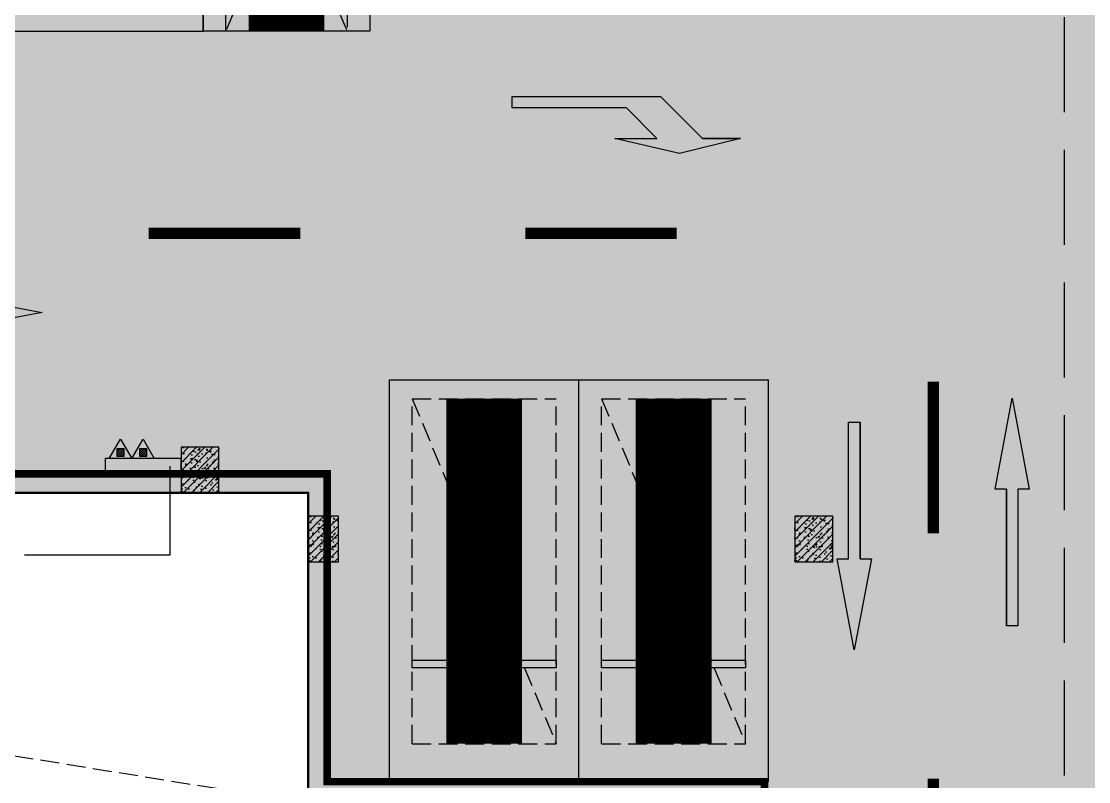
# Model space of a CAD drawing. Extents: x -1338203 to 1886333, y -530034 to 1031844.
# Drawn here: x 728700 to 742782, y 268839 to 278867 of the extents above; entities that cross this region are included whole.
import ezdxf

# ---------------------------------------------------------------- set-up
doc = ezdxf.new("R2010")
doc.units = 0
doc.header["$LTSCALE"] = 1000
doc.header["$MEASUREMENT"] = 0
for name, pattern in [('$2$DASH', [0.35, 0.25, -0.1]), ('A-001-主楼相对位置参照$0$DASH', [0.35, 0.25, -0.1]), ('A-001-平面B2$0$__DASH', [0.35, 0.25, -0.1]), ('DASH', [0.35, 0.25, -0.1])]:
    doc.linetypes.add(name, pattern=pattern)
for name, color, linetype in [('$0$DIM_SYMB', 3, 'Continuous'), ('A-001-主楼相对位置参照$0$0G-SITE', 2, 'Continuous'), ('A-001-车位参照B1$0$A-001-车位参照B1$0$0A-P-PKNG-CAR(B)', 21, 'Continuous'), ('p-a-regular', 5, 'Continuous'), ('S001地下一墙柱$0$0S-CW-HATCH', 251, 'Continuous'), ('S001地下一墙柱$0$0S-CW-HATCH-UP', 251, 'Continuous'), ('S001地下一墙柱$0$S001地下一墙柱$0$0S-CC-LINE', 52, 'Continuous'), ('S001地下一墙柱$0$S001地下一墙柱$0$0S-CW-HATCH', 251, 'Continuous'), ('S001地下一墙柱$0$S001地下一墙柱$0$0S-CW-HATCH-UP', 251, 'Continuous'), ('中心线', 42, 'Continuous'), ('地面指向箭头', 7, 'Continuous'), ('负一层消火栓$0$0P-ACC-FH', 7, 'Continuous'), ('负一层消火栓$0$0P-DIM-FH', 3, 'Continuous'), ('负一层消火栓$0$0P-EQUIP-FH', 7, 'Continuous')]:
    doc.layers.add(name, color=color, linetype=linetype)
doc.layers.add('AAD-A-PROOF', color=30, linetype='Continuous', plot=False)
doc.layers.add('p-a-mini', color=7, linetype='Continuous', true_color=0x0050ff)
doc.layers.add('p-a-wall', color=7, linetype='Continuous', lineweight=50)
doc.layers.add('p-h-walkable', color=7, linetype='Continuous', lineweight=70, true_color=0xf0f0f0)

# ---------------------------------------------------------------- blocks, each defined once
blk = doc.blocks.new('负一层消火栓$0$$TwtSys$00000546')
h = blk.add_hatch()
h.set_pattern_fill('ANSI31', color=256, scale=200, style=0)
h.set_pattern_definition([(45, (-38543.802, -6670.83), (-17.67767, 17.67767), [])])
h.paths.add_polyline_path([(-65, 174), (65, 174), (65, 44), (-65, 44)])
for points in [[(0, 344), (-198, 0), (198, 0)], [(-65, 174), (65, 174), (65, 44), (-65, 44)]]:
    blk.add_lwpolyline(points, close=True)
blk = doc.blocks.new('负一层消火栓')
at = {"layer": '负一层消火栓$0$0P-ACC-FH'}
blk.add_lwpolyline([(-36558, -33790), (-36558, -33990), (-35559, -33990), (-35559, -33790)], close=True, dxfattribs=at)
at = {"layer": '负一层消火栓$0$0P-DIM-FH'}
for p, q in [((-35708, -33890), (-35708, -35063)), ((-35708, -35063), (-37625, -35063))]:
    blk.add_line(p, q, dxfattribs=at)
at = {"layer": '负一层消火栓$0$0P-EQUIP-FH', "xscale": -0.75, "yscale": 0.75, "zscale": 0.75}
for p in [(-36357, -33790, 800), (-36060, -33790, 800)]:
    blk.add_blockref('负一层消火栓$0$$TwtSys$00000546', p, dxfattribs=at)
blk = doc.blocks.new('剖面位置')
at = {"layer": '$0$DIM_SYMB', "linetype": '$2$DASH', "ltscale": 5}
blk.add_lwpolyline([(-23908, 5282), (-23908, -83810), (-46125, -83810), (-46125, -260656)], dxfattribs=at)
blk.add_lwpolyline([(-23908, 5282), (-23908, -83810), (-46125, -83810), (-46125, -260656)], dxfattribs=at)
blk = doc.blocks.new('左转或右转')
at = {"layer": '地面指向箭头'}
blk.add_hatch(color=251, dxfattribs=at).paths.add_polyline_path([(3221046, 2451667), (3221247, 2450864), (3221247, 2451366), (3221799, 2451918), (3221799, 2453874), (3221648, 2453874), (3221648, 2452369), (3221247, 2451968), (3221247, 2452519)])
at = {"layer": '地面指向箭头', "color": 251}
blk.add_lwpolyline([(3221247, 2450864), (3221046, 2451667), (3221247, 2452519), (3221247, 2451968), (3221648, 2452369), (3221648, 2453874), (3221799, 2453874), (3221799, 2451918), (3221247, 2451366), (3221247, 2450864), (3221247, 2451366)], dxfattribs=at)
blk = doc.blocks.new('直行')
at = {"layer": '地面指向箭头'}
blk.add_hatch(color=251, dxfattribs=at).paths.add_polyline_path([(-29241, 4059962), (-29466, 4058762), (-29316, 4058762), (-29316, 4056961), (-29166, 4056961), (-29166, 4058762), (-29016, 4058762)])
at = {"layer": '地面指向箭头', "color": 251}
blk.add_lwpolyline([(-29316, 4058762), (-29316, 4056961), (-29316, 4058762), (-29316, 4058762), (-29466, 4058762), (-29241, 4059962), (-29016, 4058762), (-29166, 4058762), (-29166, 4056961), (-29316, 4056961), (-29316, 4056961)], dxfattribs=at)
blk = doc.blocks.new('A$C9cb663f1')
at = {"layer": '中心线', "color": 251, "const_width": 150}
for points in [[(317735, -85692), (319735, -85692)], [(322702, -85692), (324702, -85692)], [(328086, -87645), (328086, -89645)], [(328086, -92884), (328086, -94884)]]:
    blk.add_lwpolyline(points, dxfattribs=at)
at = {"layer": '地面指向箭头', "color": 251, "linetype": 'Continuous', "rotation": 90}
blk.add_blockref('左转或右转', (2776405, -3305685), dxfattribs=at)
at = {"layer": '地面指向箭头', "color": 251}
for p, rotation in [((-3743632, -115974), 270), ((297803, 3968780), 180)]:
    blk.add_blockref('直行', p, dxfattribs=dict(at, rotation=rotation))
blk.add_blockref('直行', (358368, -4147826), dxfattribs=at)
blk = doc.blocks.new('A-001-车位参照B1$0$A-001-车位参照B1$0$A-001-车位参照B1$0$A$C43AE5A3B')
at = {"color": 241}
blk.add_lwpolyline([(2500, 0), (2500, 4300), (300, 4300), (300, 0)], close=True, dxfattribs=at)
at = {"color": 241, "linetype": 'DASH'}
for points in [[(2200, 0), (2200, 3800), (600, 3800), (600, 0), (2200, 0)], [(600, 3800), (2200, 0)], [(2200, 3800), (600, 0)]]:
    blk.add_lwpolyline(points, dxfattribs=at)
at = {"color": 241}
blk.add_lwpolyline([(2200, 3050), (600, 3050), (600, 2950), (2200, 2950), (2200, 3050)], dxfattribs=at)
at = {"layer": 'p-a-mini', "ltscale": 0.002, "const_width": 1000}
blk.add_lwpolyline([(1400, 0), (1400, 3800)], dxfattribs=at)
blk = doc.blocks.new('A-001-主楼相对位置参照')
at = {"layer": 'A-001-主楼相对位置参照$0$0G-SITE', "linetype": 'A-001-主楼相对位置参照$0$DASH'}
blk.add_lwpolyline([(-110774, -71476), (-110774, -97598), (-60233, -97598), (-60233, -71436), (-28181, -71359), (-28181, -39250), (-59195, -34274), (-59199, -4282), (-94668, -4272), (-94605, -34368), (-126089, -33751), (-126089, -71447), (-110774, -71476)], dxfattribs=at)

msp = doc.modelspace()

# ---------------------------------------------------------------- hatches: boundary and pattern name
at = {"layer": 'p-h-walkable', "ltscale": 0.002}
h = msp.add_hatch(color=256, dxfattribs=at)
h.dxf.hatch_style = 1
h.paths.add_polyline_path([(633826.6, 244460.7), (640276.6, 244575.6), (640576.6, 234544.8), (645576.7, 234544.6), (645576.7, 209278.9), (732355.9, 209029), (732355.1, 235229.9), (738506.7, 235229.9), (738506.6, 268838.9), (732734.3, 268838.9), (732734.3, 272898.9), (711963.1, 272898.9), (711963.1, 278984.7), (717256.7, 278984.7), (717256.7, 284049), (733571.6, 284135.6), (733996.6, 290449.1), (739216.6, 290449.1), (739766.6, 284299.1), (754626.6, 284299.1), (755296.6, 290449.1), (760516.6, 290449.1), (760816.6, 283049.1), (760816.3, 275879.2), (775122.6, 275879.2), (776006.6, 274138.9), (776006.6, 259429.1), (778716.6, 259429.1), (778716.6, 238849.1), (783416.6, 238849.1), (783416.6, 237229.1), (782066.6, 237229.1), (782066.6, 234429.1), (779546.6, 234429.1), (779546.6, 237129.1), (773916.6, 237129.1), (773916.6, 243229.1), (764306.6, 243225.6), (764306.6, 236639.1), (760766.6, 236639.1), (760766.6, 234429.1), (758246.6, 234429.1), (758246.6, 238649.1), (762116.6, 238649.1), (762116.6, 243225.6), (748656.6, 243225.6), (748756.3, 207529.1), (800106.6, 207528.9), (800206.7, 201639.7), (812908.2, 202239.1), (812576.6, 180449.3), (744206, 180449.3), (744206, 173439), (728556.7, 173439), (728556.6, 122289.1), (746356.6, 122289.1), (750916.6, 132325.6), (842896.6, 132325.6), (843211.6, 121345.6), (839116.6, 121345.6), (839116.6, 93449.1), (864906.6, 93449.1), (864906.6, 79694), (875856.6, 74929.1), (875856.6, 65749.1), (834560.6, 65749.1), (839142.9, 28436.3), (869465.5, 32160.2), (871163.4, 18334), (873704.3, 18646.1), (877328.9, 5540.2), (761876.2, -8638.5), (761133.2, 2082.3), (764950.9, 5291.5), (763253.1, 19116.3), (799242.7, 23536.1), (793807.6, 65749.1), (750756.6, 65749.1), (751556.6, 81645.6), (636016.6, 81645.6), (636016.6, 96345.6), (629416.6, 96345.6), (629416.6, 118203.2), (622306.6, 118203.2), (622286.6, 139083.2), (644406.6, 137003.2), (644406.6, 129968.2), (656656.6, 129968.2), (656406.6, 138083.2), (712156.6, 138083.2), (711856.6, 184449.1), (581811.6, 184349.1), (581826.6, 197199.1), (585876.6, 197449.1), (585976.6, 209279), (629226.6, 209578.9), (628926.8, 236145.4), (633826.6, 236145.6)])
at = {"layer": 'S001地下一墙柱$0$0S-CW-HATCH'}
h = msp.add_hatch(color=256, dxfattribs=at)
h.dxf.hatch_style = 1
h.paths.add_polyline_path([(707306, 208979.1), (707305.9, 222435.9), (724156.6, 222436), (724156.6, 235529.6), (732356, 235529.6), (738206.7, 235529.7), (738206.7, 268588.8), (732484.3, 268588.8), (732484.3, 272648.9), (711663.1, 272648.9), (711663.1, 279234.7), (716956.6, 279234.7), (716956.7, 284349), (723956.6, 284349), (723956.6, 284049), (717256.7, 284049), (717256.7, 278984.7), (711963.1, 278984.7), (711963.1, 272898.9), (732734.3, 272898.9), (732734.3, 268838.9), (738506.6, 268838.9), (738506.7, 235229.9), (724456.6, 235229.9), (724456.6, 222146.8), (707605.9, 222135.9), (707605.9, 208979.1)])
at = {"layer": 'S001地下一墙柱$0$0S-CW-HATCH-UP'}
h = msp.add_hatch(dxfattribs=at)
h.set_pattern_fill('钢筋混凝土', color=256, scale=30)
h.set_pattern_definition([(45, (-9296980.81, -620439.075), (-53.0330086, 53.0330086), []), (50, (-9296980.81, -620439.08), (215.1780548, -18.8256405), [22.5, -247.5]), (355, (-9296980.8, -620439.08), (-41.6254, 225.65764), [18, -198]), (100.4514, (-9296962.88, -620440.64), (173.5528145, 206.8318626), [19.122057, -210.3426336]), (46.1842, (-9296980.8, -620379.08), (320.1723146, -49.655704), [33.75, -371.25]), (96.6356, (-9296954.13, -620383.2), (280.398812, 292.235361), [28.683086, -315.5139]), (351.1842, (-9296980.8, -620379.08), (280.398584, 292.23558), [27, -297]), (21, (-9296950.81, -620394.08), (179.0721156, -120.7856672), [22.5, -247.5]), (326, (-9296950.8, -620394.08), (72.9945996, 217.5450135), [18, -198]), (71.4514, (-9296935.89, -620404.14), (252.0667886, 96.759149), [19.122057, -210.3426336]), (37.5, (-9296980.81, -620439.075), (3.6479566, 99.86815615), [0, -195.6, 0, -201, 0, -198.75]), (7.5, (-9296980.81, -620439.08), (78.9208612, 118.3235136), [0, -114.6, 0, -191.1, 0, -75.75]), (327.5, (-9297047.71, -620439.075), (160.14673085, -6.7664615), [0, -75, 0, -234, 0, -310.5]), (317.5, (-9297077.71, -620439.08), (174.9558508, 30.0314947), [0, -97.5, 0, -155.4, 0, -220.5])])
h.paths.add_polyline_path([(707306, 208979.1), (707305.9, 222435.9), (724156.6, 222436), (724156.6, 235529.6), (732356, 235529.6), (738206.7, 235529.7), (738206.7, 268588.8), (732484.3, 268588.8), (732484.3, 272648.9), (711663.1, 272648.9), (711663.1, 279234.7), (716956.6, 279234.7), (716956.7, 284349), (723956.6, 284349), (723956.6, 284049), (717256.7, 284049), (717256.7, 278984.7), (711963.1, 278984.7), (711963.1, 272898.9), (732734.3, 272898.9), (732734.3, 268838.9), (738506.6, 268838.9), (738506.7, 235229.9), (724456.6, 235229.9), (724456.6, 222146.8), (707605.9, 222135.9), (707605.9, 208979.1)])
at = {"layer": 'S001地下一墙柱$0$S001地下一墙柱$0$0S-CW-HATCH'}
h = msp.add_hatch(color=256, dxfattribs=at)
h.dxf.hatch_style = 1
h.paths.add_polyline_path([(731306.6, 273248.9), (730806.6, 273248.9), (730806.6, 272648.9), (731306.6, 272648.9)])
h = msp.add_hatch(color=256, dxfattribs=at)
h.dxf.hatch_style = 1
h.paths.add_polyline_path([(731306.6, 273248.9), (730806.6, 273248.9), (730806.6, 272648.9), (731306.6, 272648.9)])
h = msp.add_hatch(color=256, dxfattribs=at)
h.dxf.hatch_style = 1
h.paths.add_polyline_path([(732884.3, 272339.1), (732484.3, 272339.1), (732484.3, 271739.1), (732884.3, 271739.1)])
h = msp.add_hatch(color=256, dxfattribs=at)
h.dxf.hatch_style = 1
h.paths.add_polyline_path([(732884.3, 272339.1), (732484.3, 272339.1), (732484.3, 271739.1), (732884.3, 271739.1)])
h = msp.add_hatch(color=256, dxfattribs=at)
h.dxf.hatch_style = 1
h.paths.add_polyline_path([(739406.6, 272339.1), (738906.6, 272339.1), (738906.6, 271739.1), (739406.6, 271739.1)])
h = msp.add_hatch(color=256, dxfattribs=at)
h.dxf.hatch_style = 1
h.paths.add_polyline_path([(739406.6, 272339.1), (738906.6, 272339.1), (738906.6, 271739.1), (739406.6, 271739.1)])
at = {"layer": 'S001地下一墙柱$0$S001地下一墙柱$0$0S-CW-HATCH-UP'}
h = msp.add_hatch(dxfattribs=at)
h.set_pattern_fill('钢筋混凝土', color=256, scale=30)
h.set_pattern_definition([(45, (763617.33, 282200.66), (-53.03301, 53.03301), []), (50, (763617.33, 282200.66), (215.1781, -18.8256), [22.5, -247.5]), (355, (763617.33, 282200.66), (-41.6254, 225.6576), [18, -198]), (100.4514, (763635.26, 282199.09), (173.5528, 206.8319), [19.122, -210.3426]), (46.1842, (763617.33, 282260.66), (320.1723, -49.6557), [33.75, -371.25]), (96.6356, (763644, 282256.52), (280.3988, 292.2354), [28.683, -315.514]), (351.1842, (763617.33, 282260.66), (280.3986, 292.2356), [27, -297]), (21, (763647.33, 282245.66), (179.0721, -120.7857), [22.5, -247.5]), (326, (763647.33, 282245.66), (72.9946, 217.545), [18, -198]), (71.4514, (763662.25, 282235.6), (252.0668, 96.7591), [19.122, -210.3426]), (37.5, (763617.33, 282200.66), (3.64796, 99.86816), [0, -195.6, 0, -201, 0, -198.75]), (7.5, (763617.33, 282200.66), (78.92086, 118.3235), [0, -114.6, 0, -191.1, 0, -75.75]), (327.5, (763550.43, 282200.66), (160.14673, -6.76646), [0, -75, 0, -234, 0, -310.5]), (317.5, (763520.43, 282200.66), (174.95585, 30.0315), [0, -97.5, 0, -155.4, 0, -220.5])])
h.paths.add_polyline_path([(731306.6, 273248.9), (730806.6, 273248.9), (730806.6, 272648.9), (731306.6, 272648.9)])
h = msp.add_hatch(dxfattribs=at)
h.set_pattern_fill('钢筋混凝土', color=256, scale=30)
h.set_pattern_definition([(45, (763617.33, 282200.66), (-53.03301, 53.03301), []), (50, (763617.33, 282200.66), (215.1781, -18.8256), [22.5, -247.5]), (355, (763617.33, 282200.66), (-41.6254, 225.6576), [18, -198]), (100.4514, (763635.26, 282199.09), (173.5528, 206.8319), [19.122, -210.3426]), (46.1842, (763617.33, 282260.66), (320.1723, -49.6557), [33.75, -371.25]), (96.6356, (763644, 282256.52), (280.3988, 292.2354), [28.683, -315.514]), (351.1842, (763617.33, 282260.66), (280.3986, 292.2356), [27, -297]), (21, (763647.33, 282245.66), (179.0721, -120.7857), [22.5, -247.5]), (326, (763647.33, 282245.66), (72.9946, 217.545), [18, -198]), (71.4514, (763662.25, 282235.6), (252.0668, 96.7591), [19.122, -210.3426]), (37.5, (763617.33, 282200.66), (3.64796, 99.86816), [0, -195.6, 0, -201, 0, -198.75]), (7.5, (763617.33, 282200.66), (78.92086, 118.3235), [0, -114.6, 0, -191.1, 0, -75.75]), (327.5, (763550.43, 282200.66), (160.14673, -6.76646), [0, -75, 0, -234, 0, -310.5]), (317.5, (763520.43, 282200.66), (174.95585, 30.0315), [0, -97.5, 0, -155.4, 0, -220.5])])
h.paths.add_polyline_path([(731306.6, 273248.9), (730806.6, 273248.9), (730806.6, 272648.9), (731306.6, 272648.9)])
h = msp.add_hatch(dxfattribs=at)
h.set_pattern_fill('钢筋混凝土', color=256, scale=30)
h.set_pattern_definition([(45, (765295.02, 281290.8), (-53.03301, 53.03301), []), (50, (765295.02, 281290.8), (215.1781, -18.8256), [22.5, -247.5]), (355, (765295.02, 281290.8), (-41.6254, 225.6576), [18, -198]), (100.4514, (765312.95, 281289.23), (173.5528, 206.8319), [19.122, -210.3426]), (46.1842, (765295.02, 281350.8), (320.1723, -49.6557), [33.75, -371.25]), (96.6356, (765321.7, 281346.66), (280.3988, 292.2354), [28.683, -315.514]), (351.1842, (765295.02, 281350.8), (280.3986, 292.2356), [27, -297]), (21, (765325.02, 281335.8), (179.0721, -120.7857), [22.5, -247.5]), (326, (765325.02, 281335.8), (72.9946, 217.545), [18, -198]), (71.4514, (765339.94, 281325.74), (252.0668, 96.7591), [19.122, -210.3426]), (37.5, (765295.02, 281290.8), (3.64796, 99.86816), [0, -195.6, 0, -201, 0, -198.75]), (7.5, (765295.02, 281290.8), (78.92086, 118.3235), [0, -114.6, 0, -191.1, 0, -75.75]), (327.5, (765228.12, 281290.8), (160.14673, -6.76646), [0, -75, 0, -234, 0, -310.5]), (317.5, (765198.12, 281290.8), (174.95585, 30.0315), [0, -97.5, 0, -155.4, 0, -220.5])])
h.paths.add_polyline_path([(732884.3, 272339.1), (732484.3, 272339.1), (732484.3, 271739.1), (732884.3, 271739.1)])
h = msp.add_hatch(dxfattribs=at)
h.set_pattern_fill('钢筋混凝土', color=256, scale=30)
h.set_pattern_definition([(45, (765295.02, 281290.8), (-53.03301, 53.03301), []), (50, (765295.02, 281290.8), (215.1781, -18.8256), [22.5, -247.5]), (355, (765295.02, 281290.8), (-41.6254, 225.6576), [18, -198]), (100.4514, (765312.95, 281289.23), (173.5528, 206.8319), [19.122, -210.3426]), (46.1842, (765295.02, 281350.8), (320.1723, -49.6557), [33.75, -371.25]), (96.6356, (765321.7, 281346.66), (280.3988, 292.2354), [28.683, -315.514]), (351.1842, (765295.02, 281350.8), (280.3986, 292.2356), [27, -297]), (21, (765325.02, 281335.8), (179.0721, -120.7857), [22.5, -247.5]), (326, (765325.02, 281335.8), (72.9946, 217.545), [18, -198]), (71.4514, (765339.94, 281325.74), (252.0668, 96.7591), [19.122, -210.3426]), (37.5, (765295.02, 281290.8), (3.64796, 99.86816), [0, -195.6, 0, -201, 0, -198.75]), (7.5, (765295.02, 281290.8), (78.92086, 118.3235), [0, -114.6, 0, -191.1, 0, -75.75]), (327.5, (765228.12, 281290.8), (160.14673, -6.76646), [0, -75, 0, -234, 0, -310.5]), (317.5, (765198.12, 281290.8), (174.95585, 30.0315), [0, -97.5, 0, -155.4, 0, -220.5])])
h.paths.add_polyline_path([(732884.3, 272339.1), (732484.3, 272339.1), (732484.3, 271739.1), (732884.3, 271739.1)])
h = msp.add_hatch(dxfattribs=at)
h.set_pattern_fill('钢筋混凝土', color=256, scale=30)
h.set_pattern_definition([(45, (771717.33, 281290.8), (-53.03301, 53.03301), []), (50, (771717.33, 281290.8), (215.1781, -18.8256), [22.5, -247.5]), (355, (771717.33, 281290.8), (-41.6254, 225.6576), [18, -198]), (100.4514, (771735.26, 281289.23), (173.5528, 206.8319), [19.122, -210.3426]), (46.1842, (771717.33, 281350.8), (320.1723, -49.6557), [33.75, -371.25]), (96.6356, (771744, 281346.66), (280.3988, 292.2354), [28.683, -315.514]), (351.1842, (771717.33, 281350.8), (280.3986, 292.2356), [27, -297]), (21, (771747.33, 281335.8), (179.0721, -120.7857), [22.5, -247.5]), (326, (771747.33, 281335.8), (72.9946, 217.545), [18, -198]), (71.4514, (771762.25, 281325.74), (252.0668, 96.7591), [19.122, -210.3426]), (37.5, (771717.33, 281290.8), (3.64796, 99.86816), [0, -195.6, 0, -201, 0, -198.75]), (7.5, (771717.33, 281290.8), (78.92086, 118.3235), [0, -114.6, 0, -191.1, 0, -75.75]), (327.5, (771650.43, 281290.8), (160.14673, -6.76646), [0, -75, 0, -234, 0, -310.5]), (317.5, (771620.43, 281290.8), (174.95585, 30.0315), [0, -97.5, 0, -155.4, 0, -220.5])])
h.paths.add_polyline_path([(739406.6, 272339.1), (738906.6, 272339.1), (738906.6, 271739.1), (739406.6, 271739.1)])
h = msp.add_hatch(dxfattribs=at)
h.set_pattern_fill('钢筋混凝土', color=256, scale=30)
h.set_pattern_definition([(45, (771717.33, 281290.8), (-53.03301, 53.03301), []), (50, (771717.33, 281290.8), (215.1781, -18.8256), [22.5, -247.5]), (355, (771717.33, 281290.8), (-41.6254, 225.6576), [18, -198]), (100.4514, (771735.26, 281289.23), (173.5528, 206.8319), [19.122, -210.3426]), (46.1842, (771717.33, 281350.8), (320.1723, -49.6557), [33.75, -371.25]), (96.6356, (771744, 281346.66), (280.3988, 292.2354), [28.683, -315.514]), (351.1842, (771717.33, 281350.8), (280.3986, 292.2356), [27, -297]), (21, (771747.33, 281335.8), (179.0721, -120.7857), [22.5, -247.5]), (326, (771747.33, 281335.8), (72.9946, 217.545), [18, -198]), (71.4514, (771762.25, 281325.74), (252.0668, 96.7591), [19.122, -210.3426]), (37.5, (771717.33, 281290.8), (3.64796, 99.86816), [0, -195.6, 0, -201, 0, -198.75]), (7.5, (771717.33, 281290.8), (78.92086, 118.3235), [0, -114.6, 0, -191.1, 0, -75.75]), (327.5, (771650.43, 281290.8), (160.14673, -6.76646), [0, -75, 0, -234, 0, -310.5]), (317.5, (771620.43, 281290.8), (174.95585, 30.0315), [0, -97.5, 0, -155.4, 0, -220.5])])
h.paths.add_polyline_path([(739406.6, 272339.1), (738906.6, 272339.1), (738906.6, 271739.1), (739406.6, 271739.1)])

# ---------------------------------------------------------------- linework, layer by layer
for p, q in [((731096.7, 284039.2), (731096.7, 278739.2)), ((728596.7, 278739.2), (731096.7, 278739.2)), ((733556.6, 268839.1), (733556.6, 274139.1)), ((733556.6, 274139.1), (736056.6, 274139.1)), ((736056.6, 268839.2), (736056.6, 274139.2)), ((736056.6, 274139.2), (738556.6, 274139.2)), ((736056.6, 268839.1), (736056.6, 274139.1)), ((738556.6, 268839.2), (738556.6, 274139.2)), ((733556.6, 268839.1), (736056.6, 268839.1)), ((736056.6, 268839.2), (738556.6, 268839.2))]:
    msp.add_line(p, q)
at = {"linetype": 'A-001-平面B2$0$__DASH'}
for p, q in [((733856.6, 273889.1), (735756.6, 273889.1)), ((733856.6, 269339.1), (733856.6, 273889.1)), ((735756.6, 269339.1), (735756.6, 273889.1)), ((736356.6, 273889.2), (738256.6, 273889.2)), ((736356.6, 269339.2), (736356.6, 273889.2)), ((738256.6, 269339.2), (738256.6, 273889.2)), ((733856.6, 269339.1), (735756.6, 269339.1)), ((736356.6, 269339.2), (738256.6, 269339.2))]:
    msp.add_line(p, q, dxfattribs=at)
for points in [[(733856.6, 273889.1), (735756.6, 269339.1)], [(736356.6, 273889.2), (738256.6, 269339.2)]]:
    msp.add_lwpolyline(points, dxfattribs=at)
for points in [[(735756.6, 270339.1), (733856.6, 270339.1), (733856.6, 270439.1), (735756.6, 270439.1)], [(738256.6, 270339.2), (736356.6, 270339.2), (736356.6, 270439.2), (738256.6, 270439.2)]]:
    msp.add_lwpolyline(points, close=True)
at = {"layer": 'p-a-regular', "ltscale": 0.002, "const_width": 1000}
for points in [[(729846.7, 283539.2), (729846.7, 278989.2)], [(734806.6, 269339.1), (734806.6, 273889.1)], [(737306.6, 269339.2), (737306.6, 273889.2)]]:
    msp.add_lwpolyline(points, dxfattribs=at)
at = {"layer": 'p-a-wall', "elevation": 0, "flags": 128}
msp.add_lwpolyline([(738206.7, 235529.7), (738206.7, 268588.8), (732484.3, 268588.8), (732484.3, 272648.9), (711663.1, 272648.9), (711663.1, 279234.7), (716956.6, 279234.7), (716956.7, 284349), (723956.6, 284349), (723956.6, 284049), (717256.7, 284049), (717256.7, 278984.7), (711963.1, 278984.7), (711963.1, 272898.9), (732734.3, 272898.9), (732734.3, 268838.9), (738506.6, 268838.9), (738506.7, 235229.9)], dxfattribs=at)
at = {"layer": 'p-h-walkable', "ltscale": 0.002, "const_width": 100}
msp.add_lwpolyline([(738506.7, 235229.9), (738506.6, 268838.9), (732734.3, 268838.9), (732734.3, 272898.9), (711963.1, 272898.9), (711963.1, 278984.7), (717256.7, 278984.7), (717256.7, 284049), (733571.6, 284135.6), (733996.6, 290449.1), (739216.6, 290449.1), (739766.6, 284299.1), (754626.6, 284299.1), (755296.6, 290449.1), (760516.6, 290449.1), (760816.6, 283049.1), (760816.3, 275879.2), (775122.6, 275879.2), (776006.6, 274138.9), (776006.6, 259429.1), (778716.6, 259429.1), (778716.6, 238849.1)], dxfattribs=at)
at = {"layer": 'S001地下一墙柱$0$S001地下一墙柱$0$0S-CC-LINE', "elevation": 0}
msp.add_lwpolyline([(731306.6, 273248.9), (730806.6, 273248.9), (730806.6, 272648.9), (731306.6, 272648.9)], close=True, dxfattribs=at)
msp.add_lwpolyline([(731306.6, 273248.9), (730806.6, 273248.9), (730806.6, 272648.9), (731306.6, 272648.9)], close=True, dxfattribs=at)
at = {"layer": 'S001地下一墙柱$0$S001地下一墙柱$0$0S-CC-LINE'}
for points in [[(732884.3, 272339.1), (732484.3, 272339.1), (732484.3, 271739.1), (732884.3, 271739.1)], [(732884.3, 272339.1), (732484.3, 272339.1), (732484.3, 271739.1), (732884.3, 271739.1)], [(739406.6, 272339.1), (738906.6, 272339.1), (738906.6, 271739.1), (739406.6, 271739.1)], [(739406.6, 272339.1), (738906.6, 272339.1), (738906.6, 271739.1), (739406.6, 271739.1)]]:
    msp.add_lwpolyline(points, close=True, dxfattribs=at)

# ---------------------------------------------------------------- block references
at = {"ltscale": 0.002}
for name, p in [('A-001-主楼相对位置参照', (766365.4, 306889.1)), ('负一层消火栓', (766365.4, 306889.1)), ('A$C9cb663f1', (412646.2, 361761.3))]:
    msp.add_blockref(name, p, dxfattribs=at)
at = {"layer": 'A-001-车位参照B1$0$A-001-车位参照B1$0$0A-P-PKNG-CAR(B)', "xscale": -1}
msp.add_blockref('A-001-车位参照B1$0$A-001-车位参照B1$0$A-001-车位参照B1$0$A$C43AE5A3B', (733597, 278739.1), dxfattribs=at)
at = {"layer": 'AAD-A-PROOF'}
msp.add_blockref('剖面位置', (766365.4, 306889.1), dxfattribs=at)

doc.saveas('drawing.dxf')
